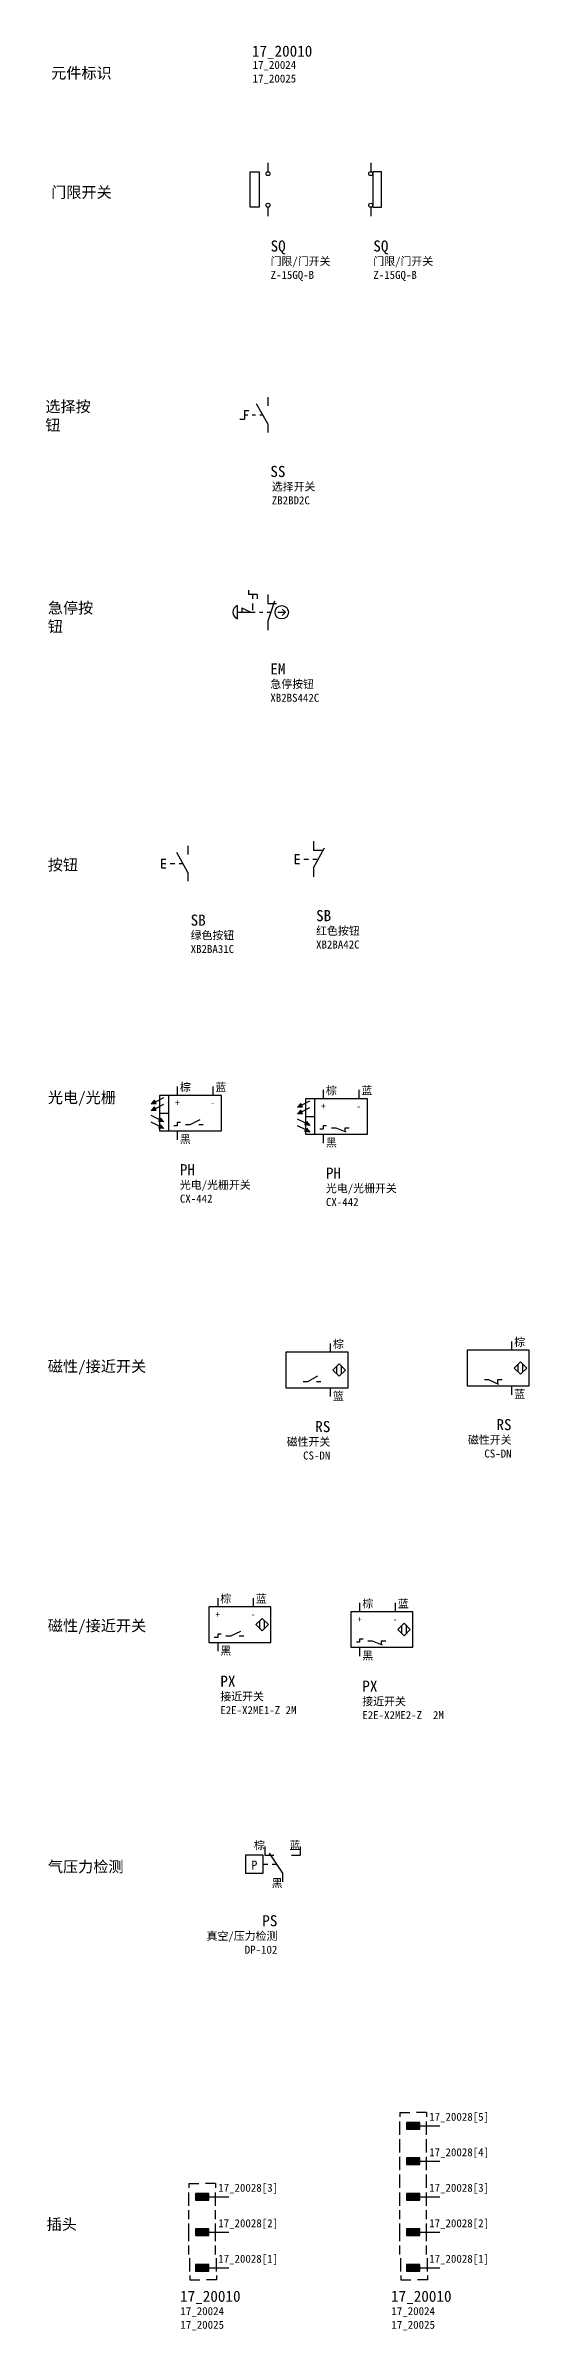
# Model space of a CAD drawing. Header units: millimetres. Extents: x 914 to 910632, y -176 to 682692.
# Drawn here: x 931.5 to 1007, y 3298.6 to 3655.5 of the extents above; entities that cross this region are included whole.
import ezdxf
from ezdxf.enums import TextEntityAlignment as Align

# ---------------------------------------------------------------- set-up
doc = ezdxf.new("R2010")
doc.units = ezdxf.units.MM
doc.layers.add('0 @ 1', color=7, linetype='Continuous')
doc.layers.add('EPLAN300', color=5, linetype='Continuous', lineweight=25)
doc.styles.add('宋体', font='')
doc.styles.get('宋体').set_extended_font_data('宋体')

# ---------------------------------------------------------------- blocks, each defined once
blk = doc.blocks.new('门限开关常闭')
at = {"color": 5, "linetype": 'Continuous', "lineweight": 25, "ltscale": 4}
for p, q in [((0, 8.4), (0, 7)), ((0, 1.4), (0, 0))]:
    blk.add_line(p, q, dxfattribs=at)
blk.add_lwpolyline([(1.72, 7), (0.32, 7), (0.32, 1.4), (1.72, 1.4)], close=True)
for centre in [(0.01, 6.69), (0.01, 1.71)]:
    blk.add_circle(centre, 0.313)
at = {"color": 0, "style": '宋体'}
blk.add_attdef('01', text='', height=1.26, dxfattribs=at).set_placement((0.42, 7.42), align=Align.BOTTOM_LEFT)
blk.add_attdef('02', text='', height=1.26, dxfattribs=at).set_placement((0.42, 0.73), align=Align.TOP_LEFT)
for tag, p in [('04', (0.42, -7.76)), ('05', (0.42, -9.92))]:
    blk.add_attdef(tag, p, '', height=1.26, dxfattribs=at)
at = {"color": 5, "style": '宋体'}
blk.add_attdef('03', (0.42, -5.6), '', height=1.75, dxfattribs=at)
blk = doc.blocks.new('门限开关常开')
at = {"color": 5, "linetype": 'Continuous', "lineweight": 25, "ltscale": 4}
for p, q in [((0, 8.4), (0, 7)), ((0, 1.4), (0, 0))]:
    blk.add_line(p, q, dxfattribs=at)
blk.add_lwpolyline([(-2.8, 7), (-1.4, 7), (-1.4, 1.4), (-2.8, 1.4)], close=True)
for centre in [(0.01, 6.69), (0.01, 1.71)]:
    blk.add_circle(centre, 0.313)
at = {"color": 0, "style": '宋体'}
for tag, p in [('01', (0.42, 7.67)), ('02', (0.42, -0.54)), ('04', (0.42, -7.76)), ('05', (0.42, -9.92))]:
    blk.add_attdef(tag, p, '', height=1.26, dxfattribs=at)
at = {"color": 5, "style": '宋体'}
blk.add_attdef('03', (0.42, -5.6), '', height=1.75, dxfattribs=at)
blk = doc.blocks.new('选择按钮常开')
at = {"layer": 'EPLAN300', "color": 5, "linetype": 'Continuous', "lineweight": 25, "ltscale": 4}
for p, q in [((0, 1.4), (-1.75, 4.55)), ((-4.38, 2.1), (-3.68, 2.1)), ((-3.68, 3.5), (-2.98, 3.5)), ((-3.68, 3.5), (-3.68, 2.1)), ((-3.68, 2.8), (-3.15, 2.8)), ((-2.45, 2.8), (-1.93, 2.8)), ((-2.45, 2.8), (-1.93, 2.8)), ((-1.23, 2.8), (-0.79, 2.8))]:
    blk.add_line(p, q, dxfattribs=at)
at = {"layer": 'EPLAN300', "color": 5, "linetype": 'Continuous', "lineweight": 25}
for p, q in [((0, 5.6), (0, 4.2)), ((0, 1.4), (0, 0))]:
    blk.add_line(p, q, dxfattribs=at)
at = {"color": 0, "style": '宋体'}
for tag, p in [('01', (0.42, 4.87)), ('02', (0.42, -0.54)), ('04', (0.65, -9.16)), ('05', (0.65, -11.32))]:
    blk.add_attdef(tag, p, '', height=1.26, dxfattribs=at)
at = {"color": 5, "style": '宋体'}
blk.add_attdef('03', (0.42, -7.01), '', height=1.75, dxfattribs=at)
blk = doc.blocks.new('急停按钮')
at = {"layer": 'EPLAN300', "color": 5, "linetype": 'Continuous', "lineweight": 25, "ltscale": 4}
for p, q in [((-4.79, 3.85), (-4.79, 1.75)), ((-3.04, 6.3), (-3.04, 5.6)), ((-1.64, 5.6), (-3.04, 5.6)), ((-2.34, 4.9), (-2.34, 5.6)), ((-2.34, 3.15), (-2.34, 4.2)), ((-1.64, 5.6), (-1.64, 4.9)), ((1.05, 4.55), (0, 1.4)), ((0, 4.2), (1.4, 4.2)), ((-4.79, 2.8), (-1.99, 2.8)), ((-4.09, 3.5), (-2.69, 2.8)), ((-4.09, 3.5), (-4.09, 2.8)), ((-1.29, 2.8), (-0.76, 2.8)), ((-0.06, 2.8), (0.46, 2.8)), ((1.62, 2.8), (2.8, 2.8)), ((2.27, 3.32), (2.8, 2.8)), ((2.8, 2.8), (2.27, 2.27))]:
    blk.add_line(p, q, dxfattribs=at)
at = {"layer": 'EPLAN300', "color": 5, "linetype": 'Continuous', "lineweight": 25}
for p, q in [((0, 5.6), (0, 4.2)), ((0, 1.4), (0, 0))]:
    blk.add_line(p, q, dxfattribs=at)
at = {"layer": 'EPLAN300', "color": 5, "linetype": 'Continuous', "lineweight": 25, "ltscale": 4}
blk.add_circle((2.21, 2.8), 1.05, dxfattribs=at)
blk.add_arc((-4.37, 2.8), 1.13, 111.5448, 248.4552, dxfattribs=at)
at = {"color": 0, "style": '宋体'}
for tag, p in [('01', (0.42, 4.87)), ('02', (0.42, -0.54)), ('04', (0.42, -9.16)), ('05', (0.42, -11.32))]:
    blk.add_attdef(tag, p, '', height=1.26, dxfattribs=at)
at = {"color": 5, "style": '宋体'}
blk.add_attdef('03', (0.42, -7.01), '', height=1.75, dxfattribs=at)
blk = doc.blocks.new('按钮常开')
at = {"layer": 'EPLAN300', "color": 5, "linetype": 'Continuous', "lineweight": 25, "ltscale": 4}
for p, q in [((0, 1.4), (-1.75, 4.55)), ((-4.2, 3.5), (-3.5, 3.5)), ((-4.2, 3.5), (-4.2, 2.1)), ((-4.2, 2.8), (-3.5, 2.8)), ((-4.2, 2.1), (-3.5, 2.1)), ((-2.8, 2.8), (-2.1, 2.8)), ((-2.8, 2.8), (-2.1, 2.8)), ((-1.4, 2.8), (-0.79, 2.8))]:
    blk.add_line(p, q, dxfattribs=at)
at = {"layer": 'EPLAN300', "color": 5, "linetype": 'Continuous', "lineweight": 25}
for p, q in [((0, 5.6), (0, 4.2)), ((0, 1.4), (0, 0))]:
    blk.add_line(p, q, dxfattribs=at)
at = {"color": 0, "style": '宋体'}
for tag, p in [('01', (0.42, 4.87)), ('02', (0.42, -0.54)), ('04', (0.42, -9.16)), ('05', (0.42, -11.32))]:
    blk.add_attdef(tag, p, '', height=1.26, dxfattribs=at)
at = {"color": 5, "style": '宋体'}
blk.add_attdef('03', (0.42, -7.01), '', height=1.75, dxfattribs=at)
blk = doc.blocks.new('按钮常闭')
at = {"layer": 'EPLAN300', "color": 5, "linetype": 'Continuous', "lineweight": 25}
for p, q in [((0, 5.6), (0, 4.2)), ((0, 4.2), (1.54, 4.2)), ((0, 1.4), (0, 0))]:
    blk.add_line(p, q, dxfattribs=at)
at = {"layer": 'EPLAN300', "color": 5, "linetype": 'Continuous', "lineweight": 25, "ltscale": 4}
for p, q in [((0, 1.4), (1.74, 4.55)), ((-2.89, 3.5), (-2.19, 3.5)), ((-2.89, 3.5), (-2.89, 2.1)), ((-2.89, 2.8), (-2.19, 2.8)), ((-2.89, 2.1), (-2.19, 2.1)), ((-1.49, 2.8), (-0.79, 2.8)), ((-1.49, 2.8), (-0.79, 2.8)), ((-1.4, 2.8), (-0.79, 2.8)), ((-0.09, 2.8), (0.53, 2.8))]:
    blk.add_line(p, q, dxfattribs=at)
at = {"color": 0, "style": '宋体'}
for tag, p in [('01', (0.42, 4.87)), ('02', (0.42, -0.54)), ('04', (0.42, -9.16)), ('04', (0.42, -11.32))]:
    blk.add_attdef(tag, p, '', height=1.26, dxfattribs=at)
at = {"color": 5, "style": '宋体'}
blk.add_attdef('03', (0.42, -7.01), '', height=1.75, dxfattribs=at)
blk = doc.blocks.new('光电光栅常开')
at = {"layer": 'EPLAN300', "linetype": 'Continuous', "lineweight": 25, "ltscale": 4}
for points in [[(-3.56, 6.25), (-4.09, 5.65), (-3.3, 5.72)], [(-3.56, 5.2), (-4.09, 4.6), (-3.3, 4.67)], [(-2.63, 3.39), (-2.1, 2.8), (-2.89, 2.87)], [(-2.63, 2.34), (-2.1, 1.75), (-2.89, 1.82)]]:
    blk.add_hatch(color=5, dxfattribs=at).paths.add_polyline_path(points, flags=0)
at = {"layer": 'EPLAN300', "color": 5, "linetype": 'Continuous', "lineweight": 25, "ltscale": 4}
for p, q in [((0, 8.4), (0, 7)), ((5.6, 8.4), (5.6, 7)), ((-2.76, 3.13), (-4.09, 3.8)), ((-3.43, 5.99), (-2.1, 6.65)), ((-3.43, 4.94), (-2.1, 5.6)), ((-2.8, 4.2), (-1.4, 4.2)), ((-1.4, 7), (-1.4, 1.4)), ((-2.76, 2.08), (-4.09, 2.75)), ((0, 2.71), (0, 2.19)), ((0, 1.4), (0, 0)), ((3.59, 3.14), (2.01, 2.36))]:
    blk.add_line(p, q, dxfattribs=at)
at = {"layer": 'EPLAN300', "color": 5, "linetype": 'Continuous', "lineweight": 25}
for p, q in [((0, 2.19), (-0.53, 2.19)), ((0.53, 2.71), (0, 2.71)), ((2.01, 2.36), (1.31, 2.36)), ((4.11, 2.36), (3.41, 2.36))]:
    blk.add_line(p, q, dxfattribs=at)
at = {"layer": 'EPLAN300', "color": 5, "linetype": 'Continuous', "lineweight": 25, "ltscale": 4}
for points in [[(-3.56, 6.25), (-4.09, 5.65), (-3.3, 5.72)], [(-3.56, 5.2), (-4.09, 4.6), (-3.3, 4.67)], [(-2.8, 1.4), (7, 1.4), (7, 7), (-2.8, 7)], [(-2.63, 3.39), (-2.1, 2.8), (-2.89, 2.87)], [(-2.63, 2.34), (-2.1, 1.75), (-2.89, 1.82)]]:
    blk.add_lwpolyline(points, close=True, dxfattribs=at)
at = {"color": 0, "style": '宋体'}
for tag, p in [('01', (0.42, 7.67)), ('03', (6.02, 7.67)), ('02', (0.42, -0.54)), ('05', (0.42, -7.76)), ('06', (0.42, -9.92))]:
    blk.add_attdef(tag, p, '', height=1.26, dxfattribs=at)
at = {"color": 5, "style": '宋体'}
blk.add_attdef('04', (0.42, -5.6), '', height=1.75, dxfattribs=at)
at = {"layer": 'EPLAN300', "color": 5, "style": '宋体'}
for s, p in [('+', (0, 5.84)), ('-', (5.6, 5.84))]:
    blk.add_text(s, height=1.05, dxfattribs=at).set_placement(p, align=Align.MIDDLE_CENTER)
blk = doc.blocks.new('光电光栅常闭')
at = {"layer": 'EPLAN300', "linetype": 'Continuous', "lineweight": 25, "ltscale": 4}
for points in [[(-3.56, 6.25), (-4.09, 5.65), (-3.3, 5.72)], [(-3.56, 5.2), (-4.09, 4.6), (-3.3, 4.67)], [(-2.63, 3.39), (-2.1, 2.8), (-2.89, 2.87)], [(-2.63, 2.34), (-2.1, 1.75), (-2.89, 1.82)]]:
    blk.add_hatch(color=5, dxfattribs=at).paths.add_polyline_path(points, flags=0)
at = {"layer": 'EPLAN300', "color": 5, "linetype": 'Continuous', "lineweight": 25, "ltscale": 4}
for p, q in [((0, 8.4), (0, 7)), ((5.6, 8.4), (5.6, 7)), ((-2.76, 3.13), (-4.09, 3.8)), ((-3.43, 5.99), (-2.1, 6.65)), ((-3.43, 4.94), (-2.1, 5.6)), ((-2.8, 4.2), (-1.4, 4.2)), ((-1.4, 7), (-1.4, 1.4)), ((-2.76, 2.08), (-4.09, 2.75)), ((0, 2.71), (0, 2.19)), ((0, 1.4), (0, 0)), ((3.59, 1.74), (2.01, 2.36))]:
    blk.add_line(p, q, dxfattribs=at)
at = {"layer": 'EPLAN300', "color": 5, "linetype": 'Continuous', "lineweight": 25}
for p, q in [((0, 2.19), (-0.53, 2.19)), ((0.53, 2.71), (0, 2.71)), ((2.01, 2.36), (1.31, 2.36)), ((4.11, 2.36), (3.41, 2.36)), ((3.41, 2.36), (3.41, 1.8))]:
    blk.add_line(p, q, dxfattribs=at)
at = {"layer": 'EPLAN300', "color": 5, "linetype": 'Continuous', "lineweight": 25, "ltscale": 4}
for points in [[(-3.56, 6.25), (-4.09, 5.65), (-3.3, 5.72)], [(-3.56, 5.2), (-4.09, 4.6), (-3.3, 4.67)], [(-2.8, 1.4), (7, 1.4), (7, 7), (-2.8, 7)], [(-2.63, 3.39), (-2.1, 2.8), (-2.89, 2.87)], [(-2.63, 2.34), (-2.1, 1.75), (-2.89, 1.82)]]:
    blk.add_lwpolyline(points, close=True, dxfattribs=at)
at = {"color": 0, "style": '宋体'}
for tag, p in [('01', (0.42, 7.67)), ('03', (6.02, 7.67)), ('02', (0.42, -0.54)), ('05', (0.42, -7.76)), ('06', (0.42, -9.92))]:
    blk.add_attdef(tag, p, '', height=1.26, dxfattribs=at)
at = {"color": 5, "style": '宋体'}
blk.add_attdef('04', (0.42, -5.6), '', height=1.75, dxfattribs=at)
at = {"layer": 'EPLAN300', "color": 5, "style": '宋体'}
for s, p in [('+', (0, 5.84)), ('-', (5.6, 5.84))]:
    blk.add_text(s, height=1.05, dxfattribs=at).set_placement(p, align=Align.MIDDLE_CENTER)
blk = doc.blocks.new('磁性接近开关3线常开')
at = {"color": 5, "linetype": 'Continuous', "lineweight": 25, "ltscale": 4}
for p, q in [((0, 8.4), (0, 7)), ((5.6, 8.4), (5.6, 7)), ((6.63, 3.58), (6.63, 4.82)), ((7.37, 3.58), (7.37, 4.82)), ((0, 2.71), (0, 2.19)), ((0, 1.4), (0, 0)), ((3.59, 3.14), (2.01, 2.36))]:
    blk.add_line(p, q, dxfattribs=at)
at = {"color": 5, "linetype": 'Continuous', "lineweight": 25}
for p, q in [((0, 2.19), (-0.53, 2.19)), ((0.53, 2.71), (0, 2.71)), ((2.01, 2.36), (1.31, 2.36)), ((4.11, 2.36), (3.41, 2.36))]:
    blk.add_line(p, q, dxfattribs=at)
at = {"color": 5, "linetype": 'Continuous', "lineweight": 25, "ltscale": 4}
for points in [[(-1.4, 1.4), (8.4, 1.4), (8.4, 7), (-1.4, 7)], [(7, 5.19), (6.01, 4.2), (7, 3.21), (7.99, 4.2)]]:
    blk.add_lwpolyline(points, close=True, dxfattribs=at)
at = {"color": 5, "style": '宋体'}
for s, p in [('+', (0, 5.84)), ('-', (5.6, 5.84))]:
    blk.add_text(s, height=1.05, dxfattribs=at).set_placement(p, align=Align.MIDDLE_CENTER)
at = {"color": 0, "style": '宋体'}
for tag, p in [('01', (0.42, 7.67)), ('03', (6.02, 7.67)), ('02', (0.42, -0.54)), ('05', (0.42, -7.76)), ('06', (0.42, -9.92))]:
    blk.add_attdef(tag, p, '', height=1.26, dxfattribs=at)
at = {"color": 5, "style": '宋体'}
blk.add_attdef('04', (0.42, -5.6), '', height=1.75, dxfattribs=at)
blk = doc.blocks.new('磁性接近开关3线常闭')
at = {"color": 5, "linetype": 'Continuous', "lineweight": 25, "ltscale": 4}
for p, q in [((0, 8.4), (0, 7)), ((5.6, 8.4), (5.6, 7)), ((6.63, 3.58), (6.63, 4.82)), ((7.37, 3.58), (7.37, 4.82)), ((0, 2.71), (0, 2.19)), ((0, 1.4), (0, 0)), ((3.59, 1.74), (2.01, 2.36))]:
    blk.add_line(p, q, dxfattribs=at)
at = {"color": 5, "linetype": 'Continuous', "lineweight": 25}
for p, q in [((0, 2.19), (-0.52, 2.19)), ((0.53, 2.71), (0, 2.71)), ((2.01, 2.36), (1.31, 2.36)), ((4.11, 2.36), (3.41, 2.36)), ((3.41, 2.36), (3.41, 1.8))]:
    blk.add_line(p, q, dxfattribs=at)
at = {"color": 5, "linetype": 'Continuous', "lineweight": 25, "ltscale": 4}
for points in [[(-1.4, 1.4), (8.4, 1.4), (8.4, 7), (-1.4, 7)], [(7, 5.19), (6.01, 4.2), (7, 3.21), (7.99, 4.2)]]:
    blk.add_lwpolyline(points, close=True, dxfattribs=at)
at = {"color": 5, "style": '宋体'}
for s, p in [('+', (0, 5.84)), ('-', (5.6, 5.84))]:
    blk.add_text(s, height=1.05, dxfattribs=at).set_placement(p, align=Align.MIDDLE_CENTER)
at = {"color": 0, "style": '宋体'}
for tag, p in [('01', (0.42, 7.67)), ('03', (6.02, 7.67)), ('02', (0.42, -0.54)), ('05', (0.42, -7.76)), ('06', (0.42, -9.92))]:
    blk.add_attdef(tag, p, '', height=1.26, dxfattribs=at)
at = {"color": 5, "style": '宋体'}
blk.add_attdef('04', (0.42, -5.6), '', height=1.75, dxfattribs=at)
blk = doc.blocks.new('压力检测开关')
at = {"color": 5, "linetype": 'Continuous', "lineweight": 25}
for p, q in [((-2.8, 5.6), (-2.8, 4.2)), ((2.8, 5.6), (2.8, 4.2)), ((0, 1.4), (0, 0))]:
    blk.add_line(p, q, dxfattribs=at)
at = {"color": 5, "linetype": 'Continuous', "lineweight": 25, "ltscale": 4}
for p, q in [((-2.8, 4.2), (-1.4, 4.2)), ((-2.1, 4.55), (0, 1.4)), ((1.4, 4.2), (2.8, 4.2)), ((-3.05, 2.8), (-2.35, 2.8)), ((-1.64, 2.8), (-0.95, 2.8)), ((-1.58, 2.8), (-0.88, 2.8)), ((-1.4, 2.8), (-0.95, 2.8))]:
    blk.add_line(p, q, dxfattribs=at)
blk.add_lwpolyline([(-5.85, 1.4), (-3.05, 1.4), (-3.05, 4.2), (-5.85, 4.2)], close=True, dxfattribs=at)
at = {"color": 5, "style": '宋体'}
blk.add_text('P', height=1.4, dxfattribs=at).set_placement((-4.45, 2.66), align=Align.MIDDLE_CENTER)
at = {"color": 0, "style": '宋体'}
for tag, p in [('01', (-2.8, 5.15)), ('03', (2.8, 5.15)), ('02', (0, -0.82)), ('05', (-0.82, -9.16)), ('06', (-0.82, -11.32))]:
    blk.add_attdef(tag, text='', height=1.26, dxfattribs=at).set_placement(p, align=Align.RIGHT)
at = {"color": 5, "style": '宋体'}
blk.add_attdef('04', text='', height=1.75, dxfattribs=at).set_placement((-0.82, -7), align=Align.RIGHT)
blk = doc.blocks.new('磁性接近开关2线常闭')
at = {"layer": 'EPLAN300', "color": 5, "linetype": 'Continuous', "lineweight": 25, "ltscale": 4}
for p, q in [((0, 8.4), (0, 7)), ((1.03, 3.58), (1.03, 4.82)), ((1.77, 3.58), (1.77, 4.82)), ((-2.01, 1.6), (-3.59, 2.36)), ((0, 1.4), (0, 0))]:
    blk.add_line(p, q, dxfattribs=at)
at = {"layer": 'EPLAN300', "color": 5, "linetype": 'Continuous', "lineweight": 25}
for p, q in [((-3.59, 2.36), (-4.29, 2.36)), ((-1.49, 2.36), (-2.19, 2.36)), ((-2.19, 2.36), (-2.19, 1.68))]:
    blk.add_line(p, q, dxfattribs=at)
at = {"layer": 'EPLAN300', "color": 5, "linetype": 'Continuous', "lineweight": 25, "ltscale": 4}
for points in [[(2.8, 7), (-7, 7), (-7, 1.4), (2.8, 1.4)], [(1.4, 5.19), (0.41, 4.2), (1.4, 3.21), (2.39, 4.2)]]:
    blk.add_lwpolyline(points, close=True, dxfattribs=at)
at = {"color": 0, "style": '宋体'}
for tag, p in [('01', (0.42, 7.67)), ('02', (0.42, -0.54))]:
    blk.add_attdef(tag, p, '', height=1.26, dxfattribs=at)
at = {"color": 5, "style": '宋体'}
blk.add_attdef('03', text='', height=1.75, dxfattribs=at).set_placement((0, -5.6), align=Align.RIGHT)
at = {"color": 0, "style": '宋体'}
for tag, p in [('04', (0, -7.76)), ('05', (0, -9.92))]:
    blk.add_attdef(tag, text='', height=1.26, dxfattribs=at).set_placement(p, align=Align.RIGHT)
blk = doc.blocks.new('磁性接近开关2线常开')
at = {"layer": 'EPLAN300', "color": 5, "linetype": 'Continuous', "lineweight": 25, "ltscale": 4}
for p, q in [((0, 8.4), (0, 7)), ((1.03, 3.58), (1.03, 4.82)), ((1.77, 3.58), (1.77, 4.82)), ((-2.01, 3.24), (-3.59, 2.36)), ((0, 1.4), (0, 0))]:
    blk.add_line(p, q, dxfattribs=at)
at = {"layer": 'EPLAN300', "color": 5, "linetype": 'Continuous', "lineweight": 25}
for p, q in [((-3.59, 2.36), (-4.29, 2.36)), ((-1.49, 2.36), (-2.19, 2.36))]:
    blk.add_line(p, q, dxfattribs=at)
at = {"layer": 'EPLAN300', "color": 5, "linetype": 'Continuous', "lineweight": 25, "ltscale": 4}
for points in [[(2.8, 7), (-7, 7), (-7, 1.4), (2.8, 1.4)], [(1.4, 5.19), (0.41, 4.2), (1.4, 3.21), (2.39, 4.2)]]:
    blk.add_lwpolyline(points, close=True, dxfattribs=at)
at = {"color": 0, "style": '宋体'}
for tag, p in [('01', (0.42, 7.67)), ('02', (0.42, -0.54))]:
    blk.add_attdef(tag, p, '', height=1.26, dxfattribs=at)
at = {"color": 5, "style": '宋体'}
blk.add_attdef('03', text='', height=1.75, dxfattribs=at).set_placement((0, -5.6), align=Align.RIGHT)
at = {"color": 0, "style": '宋体'}
for tag, p in [('04', (0, -7.76)), ('05', (0, -9.92))]:
    blk.add_attdef(tag, text='', height=1.26, dxfattribs=at).set_placement(p, align=Align.RIGHT)
blk = doc.blocks.new('元件标识')
at = {"color": 5, "style": '宋体'}
blk.add_attdef('01', (0.71, -0.23), '', height=1.75, dxfattribs=at)
at = {"color": 0, "style": '宋体'}
for tag, p in [('02', (0.83, -2.16)), ('03', (0.83, -4.31))]:
    blk.add_attdef(tag, p, '', height=1.26, dxfattribs=at)

msp = doc.modelspace()

# ---------------------------------------------------------------- hatches: boundary and pattern name
at = {"linetype": 'Continuous', "ltscale": 4}
for points in [[(989.909, 3330.05), (989.909, 3331.089), (987.83, 3331.089), (987.83, 3330.05)], [(989.909, 3324.506), (989.909, 3325.545), (987.83, 3325.545), (987.83, 3324.506)], [(956.967, 3318.962), (956.967, 3320.001), (954.888, 3320.001), (954.888, 3318.962)], [(989.909, 3318.962), (989.909, 3320.001), (987.83, 3320.001), (987.83, 3318.962)], [(956.967, 3313.418), (956.967, 3314.457), (954.888, 3314.457), (954.888, 3313.418)], [(989.909, 3313.418), (989.909, 3314.457), (987.83, 3314.457), (987.83, 3313.418)], [(956.967, 3307.874), (956.967, 3308.913), (954.888, 3308.913), (954.888, 3307.874)], [(989.909, 3307.874), (989.909, 3308.913), (987.83, 3308.913), (987.83, 3307.874)]]:
    msp.add_hatch(color=5, dxfattribs=at).paths.add_polyline_path(points, flags=0)

# ---------------------------------------------------------------- linework, layer by layer
at = {"color": 5, "linetype": 'Continuous', "ltscale": 4}
for p, q in [((986.791, 3332.648), (986.791, 3331.955)), ((986.791, 3332.648), (988.35, 3332.648)), ((986.791, 3329.183), (986.791, 3331.262)), ((990.949, 3332.648), (989.389, 3332.648)), ((989.909, 3330.569), (993.028, 3330.569)), ((990.949, 3332.648), (990.949, 3331.955)), ((990.949, 3329.183), (990.949, 3331.262)), ((986.791, 3326.411), (986.791, 3328.49)), ((990.949, 3326.411), (990.949, 3328.49)), ((986.791, 3323.639), (986.791, 3325.718)), ((986.791, 3320.867), (986.791, 3322.946)), ((989.909, 3325.025), (993.028, 3325.025)), ((990.949, 3323.639), (990.949, 3325.718)), ((990.949, 3320.867), (990.949, 3322.946)), ((953.849, 3321.56), (953.849, 3320.867)), ((953.849, 3321.56), (955.408, 3321.56)), ((953.849, 3318.095), (953.849, 3320.174)), ((958.007, 3321.56), (956.447, 3321.56)), ((956.967, 3319.481), (960.086, 3319.481)), ((958.007, 3321.56), (958.007, 3320.867)), ((958.007, 3318.095), (958.007, 3320.174)), ((986.791, 3318.095), (986.791, 3320.174)), ((989.909, 3319.481), (993.028, 3319.481)), ((990.949, 3318.095), (990.949, 3320.174)), ((953.849, 3316.016), (953.849, 3317.402)), ((953.849, 3312.551), (953.849, 3315.323)), ((958.007, 3316.016), (958.007, 3317.402)), ((958.007, 3312.551), (958.007, 3315.323)), ((986.791, 3316.016), (986.791, 3317.402)), ((986.791, 3312.551), (986.791, 3315.323)), ((990.949, 3316.016), (990.949, 3317.402)), ((990.949, 3312.551), (990.949, 3315.323)), ((953.849, 3310.472), (953.849, 3311.858)), ((956.967, 3313.937), (960.086, 3313.937)), ((958.007, 3310.472), (958.007, 3311.858)), ((986.791, 3310.472), (986.791, 3311.858)), ((989.909, 3313.937), (993.028, 3313.937)), ((990.949, 3310.472), (990.949, 3311.858)), ((953.987, 3307.804), (953.987, 3309.883)), ((956.967, 3308.393), (960.086, 3308.393)), ((958.145, 3307.804), (958.145, 3309.883)), ((986.929, 3307.804), (986.929, 3309.883)), ((989.909, 3308.393), (993.028, 3308.393)), ((991.087, 3307.804), (991.087, 3309.883)), ((953.987, 3307.215), (953.987, 3306.522)), ((953.987, 3306.522), (955.546, 3306.522)), ((958.145, 3306.522), (956.586, 3306.522)), ((958.145, 3307.215), (958.145, 3306.522)), ((986.929, 3307.215), (986.929, 3306.522)), ((986.929, 3306.522), (988.489, 3306.522)), ((991.087, 3306.522), (989.528, 3306.522)), ((991.087, 3307.215), (991.087, 3306.522))]:
    msp.add_line(p, q, dxfattribs=at)
for points in [[(989.909, 3330.05), (989.909, 3331.089), (987.83, 3331.089), (987.83, 3330.05)], [(989.909, 3324.506), (989.909, 3325.545), (987.83, 3325.545), (987.83, 3324.506)], [(956.967, 3318.962), (956.967, 3320.001), (954.888, 3320.001), (954.888, 3318.962)], [(989.909, 3318.962), (989.909, 3320.001), (987.83, 3320.001), (987.83, 3318.962)], [(956.967, 3313.418), (956.967, 3314.457), (954.888, 3314.457), (954.888, 3313.418)], [(989.909, 3313.418), (989.909, 3314.457), (987.83, 3314.457), (987.83, 3313.418)], [(956.967, 3307.874), (956.967, 3308.913), (954.888, 3308.913), (954.888, 3307.874)], [(989.909, 3307.874), (989.909, 3308.913), (987.83, 3308.913), (987.83, 3307.874)]]:
    msp.add_lwpolyline(points, close=True, dxfattribs=at)

# ---------------------------------------------------------------- block references
at = {"xscale": 0.99, "yscale": 0.99, "zscale": 0.99}
for name, p, values in [('元件标识', (962.988, 3653.996), {'03': '17_20025', '02': '17_20024', '01': '17_20010'}), ('门限开关常开', (966.19, 3628.869), {'05': 'Z-15GQ-B', '04': '门限/门开关', '03': 'SQ'}), ('门限开关常闭', (982.232, 3628.869), {'05': 'Z-15GQ-B', '04': '门限/门开关', '03': 'SQ'}), ('按钮常开', (953.708, 3524.973), {'05': 'XB2BA31C', '04': '绿色按钮', '03': 'SB'}), ('光电光栅常开', (952.026, 3484.593), {'01': '棕', '02': '黑', '03': '蓝', '04': 'PH', '05': '光电/光栅开关', '06': 'CX-442'}), ('光电光栅常闭', (974.831, 3484.064), {'06': 'CX-442', '05': '光电/光栅开关', '04': 'PH', '03': '蓝', '02': '黑', '01': '棕'}), ('磁性接近开关2线常开', (975.93, 3444.469), {'05': 'CS-DN', '04': '磁性开关', '03': 'RS', '02': '篮', '01': '棕'}), ('磁性接近开关2线常闭', (1004.228, 3444.775), {'05': 'CS-DN', '04': '磁性开关', '03': 'RS', '02': '蓝', '01': '棕'}), ('磁性接近开关3线常开', (958.344, 3404.693), {'06': 'E2E-X2ME1-Z 2M', '05': '接近开关', '04': 'PX', '03': '蓝', '02': '黑', '01': '棕'}), ('磁性接近开关3线常闭', (980.512, 3403.926), {'06': 'E2E-X2ME2-Z  2M', '05': '接近开关', '04': 'PX', '03': '蓝', '02': '黑', '01': '棕'}), ('压力检测开关', (968.476, 3368.666), {'06': 'DP-102', '05': '真空/压力检测', '04': 'PS', '03': '蓝', '02': '黑', '01': '棕'})]:
    msp.add_blockref(name, p, dxfattribs=at).add_auto_attribs(values)
ref = msp.add_blockref('按钮常闭', (973.291, 3525.666), dxfattribs=dict(xscale=0.99, yscale=0.99, zscale=0.99))
ref.add_attrib('04', 'XB2BA42C', (973.705, 3514.461), dxfattribs={"color": 0, "height": 1.2499, "style": '宋体'})
ref.add_attrib('04', '红色按钮', (973.705, 3516.596), dxfattribs={"color": 0, "height": 1.2499, "style": '宋体'})
ref.add_attrib('03', 'SB', (973.705, 3518.731), dxfattribs={"color": 5, "height": 1.736, "style": '宋体'})
at = {"layer": '0 @ 1', "xscale": 0.99, "yscale": 0.99, "zscale": 0.99}
for name, p, values in [('选择按钮常开', (966.152, 3595.049), {'05': 'ZB2BD2C', '04': '选择开关', '03': 'SS'}), ('急停按钮', (966.152, 3564.206), {'05': 'XB2BS442C', '04': '急停按钮', '03': 'EM'})]:
    msp.add_blockref(name, p, dxfattribs=at).add_auto_attribs(values)

# ---------------------------------------------------------------- texts
at = {"char_height": 1.7325, "attachment_point": 1, "style": '宋体'}
for s, width, insert in [('元件标识', 12.99282, (932.342, 3652.078)), ('门限开关', 12.99282, (932.342, 3633.454)), ('选择按钮', 7.68981, (931.433, 3599.981)), ('急停按钮', 7.68981, (931.826, 3568.536)), ('按钮', 7.68981, (931.826, 3528.401)), ('光电/光栅', 11.81659, (931.826, 3492.062)), ('磁性/接近开关', 17.15319, (931.826, 3450.067)), ('磁性/接近开关', 16.70255, (931.826, 3409.561)), ('气压力检测', 13.19372, (931.826, 3371.921)), ('插头', 13.19372, (931.643, 3316.052))]:
    msp.add_mtext_dynamic_manual_height_columns(s, width=width, gutter_width=12.5, heights=[0], dxfattribs=dict(at, insert=insert))
at = {"color": 0, "style": '宋体'}
for tag, text, p in [('17_20028[5]', '17_20028[5]', (991.365, 3330.985)), ('17_20028[4]', '17_20028[4]', (991.365, 3325.441)), ('17_20028[3]', '17_20028[3]', (958.422, 3319.897)), ('17_20028[3]', '17_20028[3]', (991.365, 3319.897)), ('17_20028[2]', '17_20028[2]', (958.422, 3314.353)), ('17_20028[2]', '17_20028[2]', (991.365, 3314.353)), ('17_20028[1]', '17_20028[1]', (958.422, 3308.809)), ('17_20028[1]', '17_20028[1]', (991.365, 3308.809))]:
    msp.add_attdef(tag, text=text, height=1.24989, dxfattribs=at).set_placement(p, align=Align.BOTTOM_LEFT)
at = {"color": 5, "style": '宋体'}
for p in [(957.195, 3302.561), (990.137, 3302.561)]:
    msp.add_attdef('17_20010', text='17_20010', height=1.736, dxfattribs=at).set_placement(p, align=Align.BOTTOM_CENTER)
at = {"color": 0, "style": '宋体'}
for tag, text, p in [('17_20024', '17_20024', (955.928, 3301.005)), ('17_20024', '17_20024', (988.87, 3301.005)), ('17_20025', '17_20025', (955.928, 3298.87)), ('17_20025', '17_20025', (988.87, 3298.87))]:
    msp.add_attdef(tag, text=text, height=1.2499, dxfattribs=at).set_placement(p, align=Align.CENTER)

doc.saveas('drawing.dxf')
